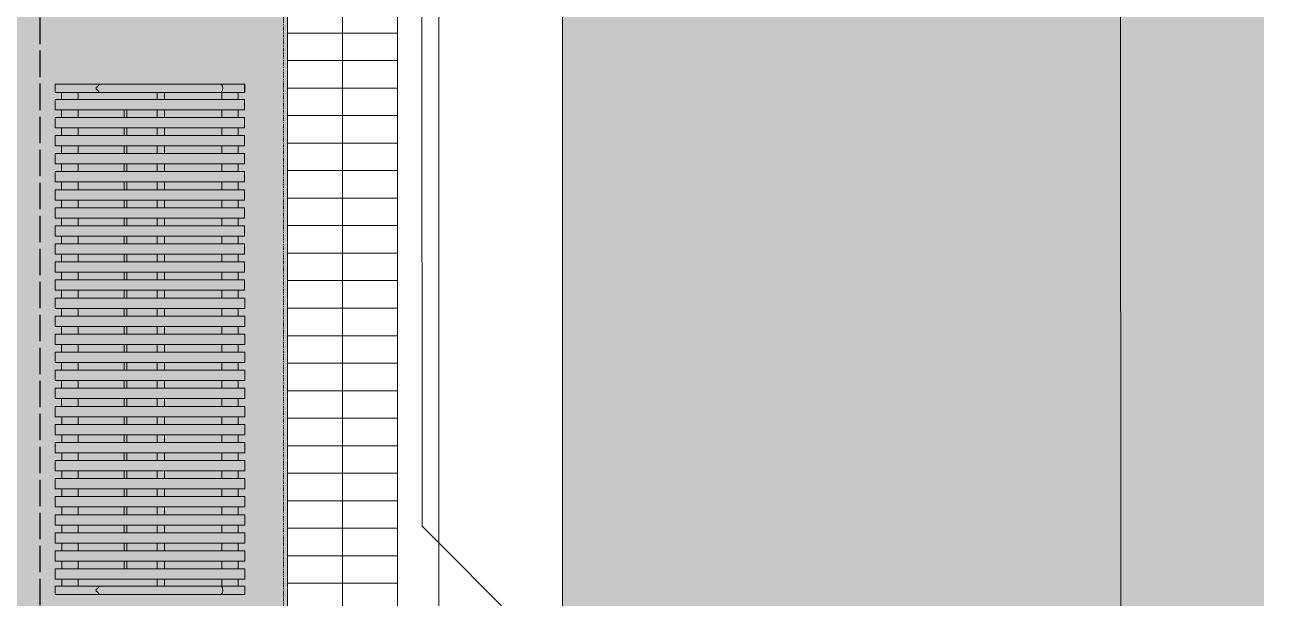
# Model space of a CAD drawing. Header units: inches. Extents: x 3268 to 7018, y 976 to 6708.
# Drawn here: x 6142.6 to 6323.2, y 3419.8 to 3503.1 of the extents above; entities that cross this region are included whole.
import ezdxf

# ---------------------------------------------------------------- set-up
doc = ezdxf.new("R2010")
doc.units = ezdxf.units.IN
doc.header["$MEASUREMENT"] = 0
doc.linetypes.add('Double Dash 3_8_', pattern=[1, 0.375, -0.125, 0.125, -0.125, 0.125, -0.125])
doc.linetypes.add('IMPORT-EASEMENT2', pattern=[4.8, 3.84, -0.96])
for name, color, linetype, lineweight in [('C-ANNO-5FT-PED-ZONE', 130, 'Continuous', 25), ('C-CURB-BACK', 40, 'Continuous', 13), ('C-CURB-FACE', 80, 'Continuous', 13), ('C-CURB-GUTR', 22, 'Continuous', 15), ('C-PROP-LINE', 91, 'Double Dash 3_8_', 9), ('L-DROPOFF STUDIES', 2, 'Continuous', 15), ('L-DROPOFF STUDIES-2', 120, 'Continuous', 15), ('L-PVMT-ASPH-HATC', 252, 'Continuous', 15), ('L-PVMT-BRCK-HATC', 252, 'Continuous', 15), ('L-PVMT-BRICK', 20, 'Continuous', 13), ('L-SITE-FURN-DETL', 41, 'Continuous', 9), ('site_dwg', 8, 'Continuous', 9)]:
    doc.layers.add(name, color=color, linetype=linetype, lineweight=lineweight)

# ---------------------------------------------------------------- blocks, each defined once
blk = doc.blocks.new('site_dwg_seatwall-12649361-Overall Retail Plan Opt 2')
at = {"layer": 'L-SITE-FURN-DETL', "color": 133}
for p, q in [((-10.77, 37.06), (-10.77, 35.94)), ((-4.82, 36.32), (-4.82, 36.68)), ((16.78, 37.06), (16.78, 35.94)), ((16.82, 37.06), (16.82, 35.94)), ((-9.84, 35.88), (-9.84, 34.88)), ((-7.46, 35.88), (-7.46, 34.88)), ((4.07, 35.88), (4.07, 34.88)), ((5.12, 35.88), (5.12, 34.88)), ((13.46, 35.88), (13.46, 34.88)), ((15.84, 35.88), (15.84, 34.88)), ((-9.84, 33.38), (-9.84, 32.25)), ((-7.46, 33.38), (-7.46, 32.25)), ((-0.75, 32.25), (-0.75, 33.38)), ((-0.37, 32.25), (-0.37, 33.38)), ((4.07, 33.38), (4.07, 32.25)), ((5.12, 33.38), (5.12, 32.25)), ((13.46, 33.38), (13.46, 32.25)), ((15.84, 33.38), (15.84, 32.25)), ((-9.84, 30.75), (-9.84, 29.63)), ((-7.46, 30.75), (-7.46, 29.63)), ((-0.75, 29.63), (-0.75, 30.75)), ((-0.37, 29.63), (-0.37, 30.75)), ((4.07, 30.75), (4.07, 29.63)), ((5.12, 30.75), (5.12, 29.63)), ((13.46, 30.75), (13.46, 29.63)), ((15.84, 30.75), (15.84, 29.63)), ((-9.84, 28.13), (-9.84, 27)), ((-7.46, 28.13), (-7.46, 27)), ((-0.75, 27), (-0.75, 28.13)), ((-0.37, 27), (-0.37, 28.13)), ((4.07, 28.13), (4.07, 27)), ((5.12, 28.13), (5.12, 27)), ((13.46, 28.13), (13.46, 27)), ((15.84, 28.13), (15.84, 27)), ((-9.84, 25.5), (-9.84, 24.38)), ((-7.46, 25.5), (-7.46, 24.38)), ((-0.75, 24.38), (-0.75, 25.5)), ((-0.37, 24.38), (-0.37, 25.5)), ((4.07, 25.5), (4.07, 24.38)), ((5.12, 25.5), (5.12, 24.38)), ((13.46, 25.5), (13.46, 24.38)), ((15.84, 25.5), (15.84, 24.38)), ((-9.84, 22.88), (-9.84, 21.75)), ((-7.46, 22.88), (-7.46, 21.75)), ((-0.75, 21.75), (-0.75, 22.88)), ((-0.37, 21.75), (-0.37, 22.88)), ((4.07, 22.88), (4.07, 21.75)), ((5.12, 22.88), (5.12, 21.75)), ((13.46, 22.88), (13.46, 21.75)), ((15.84, 22.88), (15.84, 21.75)), ((-9.84, 20.25), (-9.84, 19.13)), ((-7.46, 20.25), (-7.46, 19.13)), ((-0.75, 19.13), (-0.75, 20.25)), ((-0.37, 19.13), (-0.37, 20.25)), ((4.07, 20.25), (4.07, 19.13)), ((5.12, 20.25), (5.12, 19.13)), ((13.46, 20.25), (13.46, 19.13)), ((15.84, 20.25), (15.84, 19.13)), ((-9.84, 17.63), (-9.84, 16.5)), ((-7.46, 17.63), (-7.46, 16.5)), ((-0.75, 16.5), (-0.75, 17.63)), ((-0.37, 16.5), (-0.37, 17.63)), ((4.07, 17.63), (4.07, 16.5)), ((5.12, 17.63), (5.12, 16.5)), ((13.46, 17.63), (13.46, 16.5)), ((15.84, 17.63), (15.84, 16.5)), ((-9.84, 15), (-9.84, 13.88)), ((-7.46, 15), (-7.46, 13.88)), ((-0.75, 13.88), (-0.75, 15)), ((-0.37, 13.88), (-0.37, 15)), ((4.07, 15), (4.07, 13.88)), ((5.12, 15), (5.12, 13.88)), ((13.46, 15), (13.46, 13.88)), ((15.84, 15), (15.84, 13.88)), ((-9.84, 12.38), (-9.84, 11.25)), ((-7.46, 12.38), (-7.46, 11.25)), ((-0.75, 11.25), (-0.75, 12.38)), ((-0.37, 11.25), (-0.37, 12.38)), ((4.07, 12.38), (4.07, 11.25)), ((5.12, 12.38), (5.12, 11.25)), ((13.46, 12.38), (13.46, 11.25)), ((15.84, 12.38), (15.84, 11.25)), ((-9.84, 9.75), (-9.84, 8.63)), ((-7.46, 9.75), (-7.46, 8.63)), ((-0.75, 8.63), (-0.75, 9.75)), ((-0.37, 8.63), (-0.37, 9.75)), ((4.07, 9.75), (4.07, 8.63)), ((5.12, 9.75), (5.12, 8.63)), ((13.46, 9.75), (13.46, 8.63)), ((15.84, 9.75), (15.84, 8.63)), ((-9.84, 7.13), (-9.84, 6)), ((-7.46, 7.13), (-7.46, 6)), ((-0.75, 6), (-0.75, 7.13)), ((-0.37, 6), (-0.37, 7.13)), ((4.07, 7.13), (4.07, 6)), ((5.12, 7.13), (5.12, 6)), ((13.46, 7.13), (13.46, 6)), ((15.84, 7.13), (15.84, 6)), ((-9.84, 4.5), (-9.84, 3.38)), ((-7.46, 4.5), (-7.46, 3.38)), ((-0.75, 3.38), (-0.75, 4.5)), ((-0.37, 3.38), (-0.37, 4.5)), ((4.07, 4.5), (4.07, 3.38)), ((5.12, 4.5), (5.12, 3.38)), ((13.46, 4.5), (13.46, 3.38)), ((15.84, 4.5), (15.84, 3.38)), ((-9.84, 1.88), (-9.84, 0.75)), ((-7.46, 1.88), (-7.46, 0.75)), ((-0.75, 0.75), (-0.75, 1.88)), ((-0.37, 0.75), (-0.37, 1.88)), ((4.07, 1.88), (4.07, 0.75)), ((5.12, 1.88), (5.12, 0.75)), ((13.46, 1.88), (13.46, 0.75)), ((15.84, 1.88), (15.84, 0.75)), ((-9.84, -0.75), (-9.84, -1.87)), ((-7.46, -0.75), (-7.46, -1.87)), ((-0.75, -1.87), (-0.75, -0.75)), ((-0.37, -1.87), (-0.37, -0.75)), ((4.07, -0.75), (4.07, -1.87)), ((5.12, -0.75), (5.12, -1.87)), ((13.46, -0.75), (13.46, -1.87)), ((15.84, -0.75), (15.84, -1.87)), ((-9.84, -3.37), (-9.84, -4.5)), ((-7.46, -3.37), (-7.46, -4.5)), ((-0.75, -4.5), (-0.75, -3.37)), ((-0.37, -4.5), (-0.37, -3.37)), ((4.07, -3.37), (4.07, -4.5)), ((5.12, -3.37), (5.12, -4.5)), ((13.46, -3.37), (13.46, -4.5)), ((15.84, -3.37), (15.84, -4.5)), ((-9.84, -6), (-9.84, -7.12)), ((-7.46, -6), (-7.46, -7.12)), ((-0.75, -7.12), (-0.75, -6)), ((-0.37, -7.12), (-0.37, -6)), ((4.07, -6), (4.07, -7.12)), ((5.12, -6), (5.12, -7.12)), ((13.46, -6), (13.46, -7.12)), ((15.84, -6), (15.84, -7.12)), ((-9.84, -8.62), (-9.84, -9.75)), ((-7.46, -8.62), (-7.46, -9.75)), ((-0.75, -9.75), (-0.75, -8.62)), ((-0.37, -9.75), (-0.37, -8.62)), ((4.07, -8.62), (4.07, -9.75)), ((5.12, -8.62), (5.12, -9.75)), ((13.46, -8.62), (13.46, -9.75)), ((15.84, -8.62), (15.84, -9.75)), ((-9.84, -11.25), (-9.84, -12.37)), ((-7.46, -11.25), (-7.46, -12.37)), ((-0.75, -12.37), (-0.75, -11.25)), ((-0.37, -12.37), (-0.37, -11.25)), ((4.07, -11.25), (4.07, -12.37)), ((5.12, -11.25), (5.12, -12.37)), ((13.46, -11.25), (13.46, -12.37)), ((15.84, -11.25), (15.84, -12.37)), ((-9.84, -13.87), (-9.84, -15)), ((-7.46, -13.87), (-7.46, -15)), ((-0.75, -15), (-0.75, -13.87)), ((-0.37, -15), (-0.37, -13.87)), ((4.07, -13.87), (4.07, -15)), ((5.12, -13.87), (5.12, -15)), ((13.46, -13.87), (13.46, -15)), ((15.84, -13.87), (15.84, -15)), ((-9.84, -16.5), (-9.84, -17.62)), ((-7.46, -16.5), (-7.46, -17.62)), ((-0.75, -17.62), (-0.75, -16.5)), ((-0.37, -17.62), (-0.37, -16.5)), ((4.07, -16.5), (4.07, -17.62)), ((5.12, -16.5), (5.12, -17.62)), ((13.46, -16.5), (13.46, -17.62)), ((15.84, -16.5), (15.84, -17.62)), ((-9.84, -19.12), (-9.84, -20.25)), ((-7.46, -19.12), (-7.46, -20.25)), ((-0.75, -20.25), (-0.75, -19.12)), ((-0.37, -20.25), (-0.37, -19.12)), ((4.07, -19.12), (4.07, -20.25)), ((5.12, -19.12), (5.12, -20.25)), ((13.46, -19.12), (13.46, -20.25)), ((15.84, -19.12), (15.84, -20.25)), ((-9.84, -21.75), (-9.84, -22.87)), ((-7.46, -21.75), (-7.46, -22.87)), ((-0.75, -22.87), (-0.75, -21.75)), ((-0.37, -22.87), (-0.37, -21.75)), ((4.07, -21.75), (4.07, -22.87)), ((5.12, -21.75), (5.12, -22.87)), ((13.46, -21.75), (13.46, -22.87)), ((15.84, -21.75), (15.84, -22.87)), ((-9.84, -24.37), (-9.84, -25.5)), ((-7.46, -24.37), (-7.46, -25.5)), ((-0.75, -25.5), (-0.75, -24.37)), ((-0.37, -25.5), (-0.37, -24.37)), ((4.07, -24.37), (4.07, -25.5)), ((5.12, -24.37), (5.12, -25.5)), ((13.46, -24.37), (13.46, -25.5)), ((15.84, -24.37), (15.84, -25.5)), ((-9.84, -27), (-9.84, -28.12)), ((-7.46, -27), (-7.46, -28.12)), ((-0.75, -28.12), (-0.75, -27)), ((-0.37, -28.12), (-0.37, -27)), ((4.07, -27), (4.07, -28.12)), ((5.12, -27), (5.12, -28.12)), ((13.46, -27), (13.46, -28.12)), ((15.84, -27), (15.84, -28.12)), ((-9.84, -29.62), (-9.84, -30.75)), ((-7.46, -29.62), (-7.46, -30.75)), ((-0.75, -30.75), (-0.75, -29.62)), ((-0.37, -30.75), (-0.37, -29.62)), ((4.07, -29.62), (4.07, -30.75)), ((5.12, -29.62), (5.12, -30.75)), ((13.46, -29.62), (13.46, -30.75)), ((15.84, -29.62), (15.84, -30.75)), ((-9.84, -32.25), (-9.84, -33.37)), ((-7.46, -32.25), (-7.46, -33.37)), ((-0.75, -33.37), (-0.75, -32.25)), ((-0.37, -33.37), (-0.37, -32.25)), ((4.07, -32.25), (4.07, -33.37)), ((5.12, -32.25), (5.12, -33.37)), ((13.46, -32.25), (13.46, -33.37)), ((15.84, -32.25), (15.84, -33.37)), ((-10.77, -35.94), (-10.77, -37.06)), ((-9.84, -34.87), (-9.84, -35.88)), ((-7.46, -34.87), (-7.46, -35.88)), ((4.07, -35.88), (4.07, -34.87)), ((5.12, -35.88), (5.12, -34.87)), ((13.46, -34.87), (13.46, -35.88)), ((15.84, -34.87), (15.84, -35.88)), ((16.78, -35.94), (16.78, -37.06)), ((16.82, -35.94), (16.82, -37.06)), ((-4.82, -36.68), (-4.82, -36.32))]:
    blk.add_line(p, q, dxfattribs=at)
at = {"layer": 'L-SITE-FURN-DETL', "color": 133, "flags": 128}
for points in [[(16.75, 37.12), (16.71, 37.12), (14.71, 37.12), (13.31, 37.12), (9.26, 37.12), (-0.31, 37.12), (-4.37, 37.12), (-6.01, 37.12), (-6.03, 37.12), (-6.81, 37.12), (-10.71, 37.12)], [(16.75, 35.88), (16.71, 35.88), (14.71, 35.88), (13.31, 35.88), (9.26, 35.88), (-0.31, 35.88), (-4.37, 35.88), (-6.01, 35.88), (-6.03, 35.88), (-6.81, 35.88), (-10.71, 35.88)], [(16.75, -35.88), (16.71, -35.88), (14.71, -35.88), (13.31, -35.88), (9.26, -35.88), (-0.31, -35.88), (-4.37, -35.88), (-6.01, -35.88), (-6.03, -35.88), (-6.81, -35.88), (-10.71, -35.88)], [(16.75, -37.12), (16.71, -37.12), (14.71, -37.12), (13.31, -37.12), (9.26, -37.12), (-0.31, -37.12), (-4.37, -37.12), (-6.01, -37.12), (-6.03, -37.12), (-6.81, -37.12), (-10.71, -37.12)]]:
    blk.add_lwpolyline(points, dxfattribs=at)
for points in [[(12.5, 33.38), (12.55, 33.38), (14.84, 33.38), (16.78, 33.38), (16.78, 34.88), (14.84, 34.88), (12.55, 34.88), (12.5, 34.88), (2.64, 34.88), (-2.24, 34.88), (-5.64, 34.88), (-5.66, 34.88), (-6.81, 34.88), (-10.77, 34.88), (-10.77, 33.38), (-6.81, 33.38), (-5.66, 33.38), (-5.64, 33.38), (-2.24, 33.38), (2.64, 33.38)], [(12.5, 30.75), (12.55, 30.75), (14.84, 30.75), (16.78, 30.75), (16.78, 32.25), (14.84, 32.25), (12.55, 32.25), (12.5, 32.25), (2.64, 32.25), (-2.24, 32.25), (-5.64, 32.25), (-5.66, 32.25), (-6.81, 32.25), (-10.77, 32.25), (-10.77, 30.75), (-6.81, 30.75), (-5.66, 30.75), (-5.64, 30.75), (-2.24, 30.75), (2.64, 30.75)], [(12.5, 28.13), (2.64, 28.13), (-2.24, 28.13), (-5.64, 28.13), (-5.66, 28.13), (-6.81, 28.13), (-10.77, 28.13), (-10.77, 29.63), (-6.81, 29.63), (-5.66, 29.63), (-5.64, 29.63), (-2.24, 29.63), (2.64, 29.63), (12.5, 29.63), (12.55, 29.63), (14.84, 29.63), (16.78, 29.63), (16.78, 28.13), (14.84, 28.13), (12.55, 28.13)], [(-10.77, 25.5), (-10.77, 27), (-6.81, 27), (-5.66, 27), (-5.64, 27), (-2.24, 27), (2.64, 27), (12.5, 27), (12.55, 27), (14.84, 27), (16.78, 27), (16.78, 25.5), (14.84, 25.5), (12.55, 25.5), (12.5, 25.5), (2.64, 25.5), (-2.24, 25.5), (-5.64, 25.5), (-5.66, 25.5), (-6.81, 25.5)], [(12.5, 22.88), (12.55, 22.88), (14.84, 22.88), (16.78, 22.88), (16.78, 24.38), (14.84, 24.38), (12.55, 24.38), (12.5, 24.38), (2.64, 24.38), (-2.24, 24.38), (-5.64, 24.38), (-5.66, 24.38), (-6.81, 24.38), (-10.77, 24.38), (-10.77, 22.88), (-6.81, 22.88), (-5.66, 22.88), (-5.64, 22.88), (-2.24, 22.88), (2.64, 22.88)], [(12.5, 20.25), (2.64, 20.25), (-2.24, 20.25), (-5.64, 20.25), (-5.66, 20.25), (-6.81, 20.25), (-10.77, 20.25), (-10.77, 21.75), (-6.81, 21.75), (-5.66, 21.75), (-5.64, 21.75), (-2.24, 21.75), (2.64, 21.75), (12.5, 21.75), (12.55, 21.75), (14.84, 21.75), (16.78, 21.75), (16.78, 20.25), (14.84, 20.25), (12.55, 20.25)], [(12.5, 17.63), (2.64, 17.63), (-2.24, 17.63), (-5.64, 17.63), (-5.66, 17.63), (-6.81, 17.63), (-10.77, 17.63), (-10.77, 19.13), (-6.81, 19.13), (-5.66, 19.13), (-5.64, 19.13), (-2.24, 19.13), (2.64, 19.13), (12.5, 19.13), (12.55, 19.13), (14.84, 19.13), (16.78, 19.13), (16.78, 17.63), (14.84, 17.63), (12.55, 17.63)], [(12.5, 15), (12.55, 15), (14.84, 15), (16.78, 15), (16.78, 16.5), (14.84, 16.5), (12.55, 16.5), (12.5, 16.5), (2.64, 16.5), (-2.24, 16.5), (-5.64, 16.5), (-5.66, 16.5), (-6.81, 16.5), (-10.77, 16.5), (-10.77, 15), (-6.81, 15), (-5.66, 15), (-5.64, 15), (-2.24, 15), (2.64, 15)], [(12.5, 12.38), (12.55, 12.38), (14.84, 12.38), (16.78, 12.38), (16.78, 13.88), (14.84, 13.88), (12.55, 13.88), (12.5, 13.88), (2.64, 13.88), (-2.24, 13.88), (-5.64, 13.88), (-5.66, 13.88), (-6.81, 13.88), (-10.77, 13.88), (-10.77, 12.38), (-6.81, 12.38), (-5.66, 12.38), (-5.64, 12.38), (-2.24, 12.38), (2.64, 12.38)], [(12.5, 9.75), (2.64, 9.75), (-2.24, 9.75), (-5.64, 9.75), (-5.66, 9.75), (-6.81, 9.75), (-10.77, 9.75), (-10.77, 11.25), (-6.81, 11.25), (-5.66, 11.25), (-5.64, 11.25), (-2.24, 11.25), (2.64, 11.25), (12.5, 11.25), (12.55, 11.25), (14.84, 11.25), (16.78, 11.25), (16.78, 9.75), (14.84, 9.75), (12.55, 9.75)], [(12.5, 7.13), (2.64, 7.13), (-2.24, 7.13), (-5.64, 7.13), (-5.66, 7.13), (-6.81, 7.13), (-10.77, 7.13), (-10.77, 8.63), (-6.81, 8.63), (-5.66, 8.63), (-5.64, 8.63), (-2.24, 8.63), (2.64, 8.63), (12.5, 8.63), (12.55, 8.63), (14.84, 8.63), (16.78, 8.63), (16.78, 7.13), (14.84, 7.13), (12.55, 7.13)], [(12.5, 4.5), (12.55, 4.5), (14.84, 4.5), (16.78, 4.5), (16.78, 6), (14.84, 6), (12.55, 6), (12.5, 6), (2.64, 6), (-2.24, 6), (-5.64, 6), (-5.66, 6), (-6.81, 6), (-10.77, 6), (-10.77, 4.5), (-6.81, 4.5), (-5.66, 4.5), (-5.64, 4.5), (-2.24, 4.5), (2.64, 4.5)], [(12.5, 1.88), (2.64, 1.88), (-2.24, 1.88), (-5.64, 1.88), (-5.66, 1.88), (-6.81, 1.88), (-10.77, 1.88), (-10.77, 3.38), (-6.81, 3.38), (-5.66, 3.38), (-5.64, 3.38), (-2.24, 3.38), (2.64, 3.38), (12.5, 3.38), (12.55, 3.38), (14.84, 3.38), (16.78, 3.38), (16.78, 1.88), (14.84, 1.88), (12.55, 1.88)], [(12.5, -0.75), (12.55, -0.75), (14.84, -0.75), (16.78, -0.75), (16.78, 0.75), (14.84, 0.75), (12.55, 0.75), (12.5, 0.75), (2.64, 0.75), (-2.24, 0.75), (-5.64, 0.75), (-5.66, 0.75), (-6.81, 0.75), (-10.77, 0.75), (-10.77, -0.75), (-6.81, -0.75), (-5.66, -0.75), (-5.64, -0.75), (-2.24, -0.75), (2.64, -0.75)], [(12.5, -3.37), (2.64, -3.37), (-2.24, -3.37), (-5.64, -3.37), (-5.66, -3.37), (-6.81, -3.37), (-10.77, -3.37), (-10.77, -1.87), (-6.81, -1.87), (-5.66, -1.87), (-5.64, -1.87), (-2.24, -1.87), (2.64, -1.87), (12.5, -1.87), (12.55, -1.87), (14.84, -1.87), (16.78, -1.87), (16.78, -3.37), (14.84, -3.37), (12.55, -3.37)], [(12.5, -6), (2.64, -6), (-2.24, -6), (-5.64, -6), (-5.66, -6), (-6.81, -6), (-10.77, -6), (-10.77, -4.5), (-6.81, -4.5), (-5.66, -4.5), (-5.64, -4.5), (-2.24, -4.5), (2.64, -4.5), (12.5, -4.5), (12.55, -4.5), (14.84, -4.5), (16.78, -4.5), (16.78, -6), (14.84, -6), (12.55, -6)], [(12.5, -8.62), (12.55, -8.62), (14.84, -8.62), (16.78, -8.62), (16.78, -7.12), (14.84, -7.12), (12.55, -7.12), (12.5, -7.12), (2.64, -7.12), (-2.24, -7.12), (-5.64, -7.12), (-5.66, -7.12), (-6.81, -7.12), (-10.77, -7.12), (-10.77, -8.62), (-6.81, -8.62), (-5.66, -8.62), (-5.64, -8.62), (-2.24, -8.62), (2.64, -8.62)], [(12.5, -11.25), (12.55, -11.25), (14.84, -11.25), (16.78, -11.25), (16.78, -9.75), (14.84, -9.75), (12.55, -9.75), (12.5, -9.75), (2.64, -9.75), (-2.24, -9.75), (-5.64, -9.75), (-5.66, -9.75), (-6.81, -9.75), (-10.77, -9.75), (-10.77, -11.25), (-6.81, -11.25), (-5.66, -11.25), (-5.64, -11.25), (-2.24, -11.25), (2.64, -11.25)], [(12.5, -13.87), (2.64, -13.87), (-2.24, -13.87), (-5.64, -13.87), (-5.66, -13.87), (-6.81, -13.87), (-10.77, -13.87), (-10.77, -12.37), (-6.81, -12.37), (-5.66, -12.37), (-5.64, -12.37), (-2.24, -12.37), (2.64, -12.37), (12.5, -12.37), (12.55, -12.37), (14.84, -12.37), (16.78, -12.37), (16.78, -13.87), (14.84, -13.87), (12.55, -13.87)], [(12.5, -16.5), (2.64, -16.5), (-2.24, -16.5), (-5.64, -16.5), (-5.66, -16.5), (-6.81, -16.5), (-10.77, -16.5), (-10.77, -15), (-6.81, -15), (-5.66, -15), (-5.64, -15), (-2.24, -15), (2.64, -15), (12.5, -15), (12.55, -15), (14.84, -15), (16.78, -15), (16.78, -16.5), (14.84, -16.5), (12.55, -16.5)], [(12.5, -19.12), (12.55, -19.12), (14.84, -19.12), (16.78, -19.12), (16.78, -17.62), (14.84, -17.62), (12.55, -17.62), (12.5, -17.62), (2.64, -17.62), (-2.24, -17.62), (-5.64, -17.62), (-5.66, -17.62), (-6.81, -17.62), (-10.77, -17.62), (-10.77, -19.12), (-6.81, -19.12), (-5.66, -19.12), (-5.64, -19.12), (-2.24, -19.12), (2.64, -19.12)], [(12.5, -21.75), (2.64, -21.75), (-2.24, -21.75), (-5.64, -21.75), (-5.66, -21.75), (-6.81, -21.75), (-10.77, -21.75), (-10.77, -20.25), (-6.81, -20.25), (-5.66, -20.25), (-5.64, -20.25), (-2.24, -20.25), (2.64, -20.25), (12.5, -20.25), (12.55, -20.25), (14.84, -20.25), (16.78, -20.25), (16.78, -21.75), (14.84, -21.75), (12.55, -21.75)], [(12.5, -24.37), (2.64, -24.37), (-2.24, -24.37), (-5.64, -24.37), (-5.66, -24.37), (-6.81, -24.37), (-10.77, -24.37), (-10.77, -22.87), (-6.81, -22.87), (-5.66, -22.87), (-5.64, -22.87), (-2.24, -22.87), (2.64, -22.87), (12.5, -22.87), (12.55, -22.87), (14.84, -22.87), (16.78, -22.87), (16.78, -24.37), (14.84, -24.37), (12.55, -24.37)], [(12.5, -27), (12.55, -27), (14.84, -27), (16.78, -27), (16.78, -25.5), (14.84, -25.5), (12.55, -25.5), (12.5, -25.5), (2.64, -25.5), (-2.24, -25.5), (-5.64, -25.5), (-5.66, -25.5), (-6.81, -25.5), (-10.77, -25.5), (-10.77, -27), (-6.81, -27), (-5.66, -27), (-5.64, -27), (-2.24, -27), (2.64, -27)], [(12.5, -29.62), (12.55, -29.62), (14.84, -29.62), (16.78, -29.62), (16.78, -28.12), (14.84, -28.12), (12.55, -28.12), (12.5, -28.12), (2.64, -28.12), (-2.24, -28.12), (-5.64, -28.12), (-5.66, -28.12), (-6.81, -28.12), (-10.77, -28.12), (-10.77, -29.62), (-6.81, -29.62), (-5.66, -29.62), (-5.64, -29.62), (-2.24, -29.62), (2.64, -29.62)], [(12.5, -32.25), (2.64, -32.25), (-2.24, -32.25), (-5.64, -32.25), (-5.66, -32.25), (-6.81, -32.25), (-10.77, -32.25), (-10.77, -30.75), (-6.81, -30.75), (-5.66, -30.75), (-5.64, -30.75), (-2.24, -30.75), (2.64, -30.75), (12.5, -30.75), (12.55, -30.75), (14.84, -30.75), (16.78, -30.75), (16.78, -32.25), (14.84, -32.25), (12.55, -32.25)], [(12.5, -34.87), (2.64, -34.87), (-2.24, -34.87), (-5.64, -34.87), (-5.66, -34.87), (-6.81, -34.87), (-10.77, -34.87), (-10.77, -33.37), (-6.81, -33.37), (-5.66, -33.37), (-5.64, -33.37), (-2.24, -33.37), (2.64, -33.37), (12.5, -33.37), (12.55, -33.37), (14.84, -33.37), (16.78, -33.37), (16.78, -34.87), (14.84, -34.87), (12.55, -34.87)]]:
    blk.add_lwpolyline(points, close=True, dxfattribs=at)
at = {"layer": 'L-SITE-FURN-DETL', "color": 133}
for centre, radius, start, end in [((-10.71, 37.06), 0.0625, 90, 180), ((13.31, 37), 0.125, 34.8499, 90), ((12.59, 36.5), 1, 325.1501, 34.8499), ((16.71, 37.06), 0.0625, 0, 90), ((-10.71, 35.94), 0.0625, 180, 270), ((13.31, 36), 0.125, 270, 325.1501), ((16.71, 35.94), 0.0625, 270, 0), ((-10.71, -35.94), 0.0625, 90, 180), ((13.31, -36), 0.125, 34.8499, 90), ((12.59, -36.5), 1, 325.1501, 34.8499), ((16.71, -35.94), 0.0625, 0, 90), ((-10.71, -37.06), 0.0625, 180, 270), ((13.31, -37), 0.125, 270, 325.1501), ((16.71, -37.06), 0.0625, 270, 0)]:
    blk.add_arc(centre, radius, start, end, dxfattribs=at)
for centre in [(-5.76, 36.5), (-5.76, -36.5)]:
    blk.add_ellipse(centre, major_axis=(0, 1), ratio=0.950917, start_param=4.529012, end_param=4.895766, dxfattribs=at)
for points, knots in [([(-4.82, 36.68), (-4.81, 36.67), (-4.79, 36.67), (-4.77, 36.67), (-4.74, 36.67), (-4.71, 36.69), (-4.65, 36.74), (-4.62, 36.77), (-4.53, 36.87), (-4.47, 36.95), (-4.4, 37.03), (-4.38, 37.05), (-4.37, 37.06)], [-0.149114, -0.149114, -0.149114, -0.149114, 0, 0, 0, 0.268143, 0.268143, 0.536286, 0.536286, 1.072572, 1.072572, 1.20021, 1.20021, 1.20021, 1.20021]), ([(-4.37, 35.94), (-4.38, 35.95), (-4.4, 35.97), (-4.47, 36.05), (-4.53, 36.13), (-4.62, 36.23), (-4.65, 36.26), (-4.71, 36.31), (-4.74, 36.33), (-4.79, 36.33), (-4.81, 36.33), (-4.82, 36.32)], [8.664695, 8.664695, 8.664695, 8.664695, 8.792333, 8.792333, 9.328619, 9.328619, 9.596762, 9.596762, 9.864905, 9.864905, 10.014019, 10.014019, 10.014019, 10.014019]), ([(-4.36, 37.07), (-4.35, 37.08), (-4.35, 37.1), (-4.35, 37.11), (-4.35, 37.12), (-4.36, 37.12), (-4.36, 37.12), (-4.37, 37.12), (-4.37, 37.12), (-4.37, 37.12)], [0.021552, 0.021552, 0.021552, 0.021552, 0.1178899, 0.1178899, 0.173416, 0.173416, 0.2261946, 0.2261946, 0.2269767, 0.2269767, 0.2269767, 0.2269767]), ([(16.82, 37.06), (16.82, 37.07), (16.82, 37.08), (16.81, 37.09), (16.81, 37.1), (16.79, 37.11), (16.79, 37.12), (16.77, 37.12), (16.76, 37.12), (16.75, 37.12)], [0.19865694, 0.19865694, 0.19865694, 0.19865694, 0.22080527, 0.22080527, 0.24456797, 0.24456797, 0.27039096, 0.27039096, 0.29800607, 0.29800607, 0.29800607, 0.29800607]), ([(-4.37, 35.88), (-4.37, 35.88), (-4.37, 35.88), (-4.36, 35.88), (-4.36, 35.88), (-4.35, 35.88), (-4.35, 35.89), (-4.35, 35.9), (-4.35, 35.92), (-4.36, 35.93)], [-0.0006648, -0.0006648, -0.0006648, -0.0006648, 0, 0, 0.0448633, 0.0448633, 0.0920621, 0.0920621, 0.173952, 0.173952, 0.173952, 0.173952]), ([(16.75, 35.88), (16.76, 35.88), (16.77, 35.88), (16.79, 35.88), (16.79, 35.89), (16.81, 35.9), (16.81, 35.91), (16.82, 35.92), (16.82, 35.93), (16.82, 35.94)], [0.49662169, 0.49662169, 0.49662169, 0.49662169, 0.5242368, 0.5242368, 0.55005979, 0.55005979, 0.57382249, 0.57382249, 0.59597082, 0.59597082, 0.59597082, 0.59597082]), ([(-4.82, -36.32), (-4.81, -36.33), (-4.79, -36.33), (-4.77, -36.33), (-4.74, -36.33), (-4.71, -36.31), (-4.65, -36.26), (-4.62, -36.23), (-4.53, -36.13), (-4.47, -36.05), (-4.4, -35.97), (-4.38, -35.95), (-4.37, -35.94)], [-0.149114, -0.149114, -0.149114, -0.149114, 0, 0, 0, 0.268143, 0.268143, 0.536286, 0.536286, 1.072572, 1.072572, 1.20021, 1.20021, 1.20021, 1.20021]), ([(-4.36, -35.93), (-4.35, -35.92), (-4.35, -35.9), (-4.35, -35.89), (-4.35, -35.88), (-4.36, -35.88), (-4.36, -35.88), (-4.37, -35.88), (-4.37, -35.88), (-4.37, -35.88)], [0.021552, 0.021552, 0.021552, 0.021552, 0.1178899, 0.1178899, 0.173416, 0.173416, 0.2261946, 0.2261946, 0.2269767, 0.2269767, 0.2269767, 0.2269767]), ([(16.82, -35.94), (16.82, -35.93), (16.82, -35.92), (16.81, -35.91), (16.81, -35.9), (16.79, -35.89), (16.79, -35.88), (16.77, -35.88), (16.76, -35.88), (16.75, -35.88)], [0.19865694, 0.19865694, 0.19865694, 0.19865694, 0.22080527, 0.22080527, 0.24456797, 0.24456797, 0.27039096, 0.27039096, 0.29800607, 0.29800607, 0.29800607, 0.29800607]), ([(-4.37, -37.06), (-4.38, -37.05), (-4.4, -37.03), (-4.47, -36.95), (-4.53, -36.87), (-4.62, -36.77), (-4.65, -36.74), (-4.71, -36.69), (-4.74, -36.67), (-4.79, -36.67), (-4.81, -36.67), (-4.82, -36.68)], [8.664695, 8.664695, 8.664695, 8.664695, 8.792333, 8.792333, 9.328619, 9.328619, 9.596762, 9.596762, 9.864905, 9.864905, 10.014019, 10.014019, 10.014019, 10.014019]), ([(-4.37, -37.12), (-4.37, -37.12), (-4.37, -37.12), (-4.36, -37.12), (-4.36, -37.12), (-4.35, -37.12), (-4.35, -37.11), (-4.35, -37.1), (-4.35, -37.08), (-4.36, -37.07)], [-0.0006648, -0.0006648, -0.0006648, -0.0006648, 0, 0, 0.0448633, 0.0448633, 0.0920621, 0.0920621, 0.173952, 0.173952, 0.173952, 0.173952]), ([(16.75, -37.12), (16.76, -37.12), (16.77, -37.12), (16.79, -37.12), (16.79, -37.11), (16.81, -37.1), (16.81, -37.09), (16.82, -37.08), (16.82, -37.07), (16.82, -37.06)], [0.49662169, 0.49662169, 0.49662169, 0.49662169, 0.5242368, 0.5242368, 0.55005979, 0.55005979, 0.57382249, 0.57382249, 0.59597082, 0.59597082, 0.59597082, 0.59597082])]:
    blk.add_open_spline(points, degree=3, knots=knots, dxfattribs=at)
for points in [[(-4.37, 37.06), (-4.37, 37.06), (-4.36, 37.07), (-4.36, 37.07)], [(-4.36, 35.93), (-4.36, 35.93), (-4.37, 35.94), (-4.37, 35.94)], [(-4.37, -35.94), (-4.37, -35.94), (-4.36, -35.93), (-4.36, -35.93)], [(-4.36, -37.07), (-4.36, -37.07), (-4.37, -37.06), (-4.37, -37.06)]]:
    blk.add_open_spline(points, degree=3, dxfattribs=at)
blk = doc.blocks.new('site_dwg_b1-12649367-Overall Retail Plan Opt 2')
at = {"layer": 'L-PVMT-BRCK-HATC', "color": 53}
blk.add_line((0, -7.99), (0, 0), dxfattribs=at)
blk = doc.blocks.new('site_dwg_b2-12649368-Overall Retail Plan Opt 2')
at = {"layer": 'L-PVMT-BRCK-HATC', "color": 53}
blk.add_line((0, 0), (0, 7.99), dxfattribs=at)
blk = doc.blocks.new('site_dwg-12440225-Overall Retail Plan Opt 2')
at = {"layer": 'L-PVMT-ASPH-HATC'}
blk.add_hatch(color=10, dxfattribs=at).paths.add_polyline_path([(24341135.33, 9815895.34), (24341184.81, 9816638.02), (24341076.18, 9816542.95), (24341040.29, 9816003.92)])
at = {"layer": 'L-PVMT-BRCK-HATC'}
h = blk.add_hatch(dxfattribs=at)
h.set_pattern_fill('FP_246', color=53, style=0, pattern_type=2)
h.set_pattern_definition([(41.193, (24339643.438, 9814490.821), (0.3754036, 5.6415494), [11.995, -3.998]), (131.193, (24339646.447, 9814493.454), (0.3754036, 5.6415494), [11.995, -3.998])])
h.paths.add_polyline_path([(24340944.14, 9815161.57), (24340946.21, 9815192.75), (24341054.76, 9815287.75), (24341063.87, 9815424.2), (24341015.93, 9815427.39), (24341020.73, 9815499.24), (24341068.62, 9815496.04), (24341085.92, 9815756.34), (24341038.03, 9815759.53), (24341042.83, 9815831.38), (24341090.72, 9815828.2), (24341094.26, 9815881.41), (24340999.25, 9815989.95), (24341037.33, 9816562.21), (24341145.96, 9816657.28), (24341149.84, 9816715.34), (24341101.92, 9816718.54), (24341106.72, 9816790.38), (24341154.61, 9816787.18), (24341172.39, 9817054.59), (24341124.49, 9817057.78), (24341129.29, 9817129.63), (24341177.19, 9817126.43), (24341191.29, 9817337.95), (24341143.31, 9817341.16), (24341148.16, 9817412.99), (24341196.05, 9817409.79), (24341198.6, 9817448.45), (24341103.53, 9817557.08), (24341063.62, 9817559.73), (24340904.23, 9815164.24)])
at = {"layer": 'C-ANNO-5FT-PED-ZONE', "color": 213, "linetype": 'IMPORT-EASEMENT2', "flags": 128}
blk.add_lwpolyline([(24341067.29, 9817559.49), (24341064.28, 9817515.07), (24341159.55, 9817406.52), (24341107.61, 9816623.98), (24341000.72, 9816554.24), (24340964.61, 9816011.54), (24341059.25, 9815897.1), (24341015.1, 9815253.02), (24340909.93, 9815161.12), (24340904.95, 9815092.03)], dxfattribs=at)
at = {"layer": 'C-CURB-BACK', "color": 253, "flags": 128}
blk.add_lwpolyline([(24341161.48, 9816649.5), (24341052.85, 9816554.42), (24341015.67, 9815995.62), (24341110.74, 9815886.99), (24341070.36, 9815280.04)], dxfattribs=at)
at = {"layer": 'C-CURB-FACE', "color": 253, "flags": 128}
blk.add_lwpolyline([(24341002.11, 9814164.79), (24341025.93, 9814522.72), (24340930.9, 9814631.3), (24340967.54, 9815182.08), (24341076.18, 9815277.16), (24341116.89, 9815889.07), (24341021.82, 9815997.7), (24341058.67, 9816551.54), (24341167.38, 9816646.69), (24341221.24, 9817456.11), (24341126.17, 9817564.73), (24341144.5, 9817840.28), (24341253, 9817935.24), (24341272.96, 9818235.23)], dxfattribs=at)
at = {"layer": 'C-CURB-GUTR', "color": 53, "flags": 128}
blk.add_lwpolyline([(24341290.92, 9818234.04), (24341270.46, 9817926.6), (24341161.97, 9817831.65), (24341144.59, 9817571.01), (24341239.66, 9817462.39), (24341184.85, 9816638.06), (24341076.13, 9816542.91), (24341040.27, 9816003.94), (24341135.35, 9815895.31), (24341093.64, 9815268.52), (24340985.01, 9815173.45), (24340949.35, 9814637.55), (24341044.38, 9814528.96), (24341020.07, 9814163.59)], dxfattribs=at)
at = {"layer": 'L-DROPOFF STUDIES', "color": 53, "flags": 128}
blk.add_lwpolyline([(24341116.15, 9815919.99), (24341021.43, 9816028.21), (24341056.18, 9816555.07), (24341164.69, 9816650.05), (24341195.35, 9817114.59), (24341100.22, 9817224.38), (24341136.57, 9817751.13), (24341245.38, 9817846.37)], dxfattribs=at)
at = {"layer": 'L-DROPOFF STUDIES-2', "color": 131, "flags": 128}
blk.add_lwpolyline([(24341101.93, 9814166.64), (24341109.55, 9814281.1), (24341014.96, 9814389.17), (24341198.69, 9817169.3), (24341308.1, 9817265.06), (24341320.65, 9817444.62), (24341237.59, 9817733.22)], dxfattribs=at)
at = {"layer": 'L-PVMT-BRCK-HATC', "color": 53, "flags": 128}
blk.add_lwpolyline([(24341038.03, 9815759.53), (24341042.83, 9815831.38), (24341090.72, 9815828.2), (24341094.26, 9815881.41), (24340999.25, 9815989.95), (24341037.33, 9816562.21), (24341145.96, 9816657.28), (24341149.84, 9816715.34), (24341101.92, 9816718.54), (24341106.72, 9816790.38), (24341154.61, 9816787.18), (24341172.39, 9817054.59), (24341124.49, 9817057.78), (24341129.29, 9817129.63), (24341177.19, 9817126.43), (24341191.29, 9817337.95), (24341143.31, 9817341.16), (24341148.16, 9817412.99), (24341196.05, 9817409.79), (24341198.6, 9817448.45), (24341103.53, 9817557.08)], dxfattribs=at)
at = {"layer": 'L-PVMT-BRICK', "color": 253, "flags": 128}
for points in [[(24340996.24, 9814407.85), (24341003.38, 9814515.09), (24340908.34, 9814623.67), (24340946.21, 9815192.75), (24341054.76, 9815287.75), (24341094.26, 9815881.41), (24340999.25, 9815989.95), (24341037.33, 9816562.21), (24341145.88, 9816657.22)], [(24341153.68, 9816653.36), (24341045.09, 9816558.32), (24341007.46, 9815992.79), (24341102.5, 9815884.2), (24341062.56, 9815283.89)]]:
    blk.add_lwpolyline(points, dxfattribs=at)
for name, p, rotation in [('site_dwg_b2-12649368-Overall Retail Plan Opt 2', (24341014.63, 9816100.51), 86.19031299957592), ('site_dwg_b1-12649367-Overall Retail Plan Opt 2', (24341014.63, 9816100.51), 86.19031299957592), ('site_dwg_seatwall-12649361-Overall Retail Plan Opt 2', (24340980.74, 9816058.14), 356.1931696251935), ('site_dwg_b2-12649368-Overall Retail Plan Opt 2', (24341014.37, 9816096.52), 86.19031299957592), ('site_dwg_b1-12649367-Overall Retail Plan Opt 2', (24341014.37, 9816096.52), 86.19031299957592), ('site_dwg_b2-12649368-Overall Retail Plan Opt 2', (24341014.1, 9816092.53), 86.19031299957592), ('site_dwg_b1-12649367-Overall Retail Plan Opt 2', (24341014.1, 9816092.53), 86.19031299957592), ('site_dwg_b2-12649368-Overall Retail Plan Opt 2', (24341013.83, 9816088.54), 86.19031299957592), ('site_dwg_b1-12649367-Overall Retail Plan Opt 2', (24341013.83, 9816088.54), 86.19031299957592), ('site_dwg_b2-12649368-Overall Retail Plan Opt 2', (24341013.57, 9816084.54), 86.19031299957592), ('site_dwg_b1-12649367-Overall Retail Plan Opt 2', (24341013.57, 9816084.54), 86.19031299957592), ('site_dwg_b2-12649368-Overall Retail Plan Opt 2', (24341013.3, 9816080.55), 86.19031299957592), ('site_dwg_b1-12649367-Overall Retail Plan Opt 2', (24341013.3, 9816080.55), 86.19031299957592), ('site_dwg_b2-12649368-Overall Retail Plan Opt 2', (24341013.04, 9816076.56), 86.19031299957592), ('site_dwg_b1-12649367-Overall Retail Plan Opt 2', (24341013.04, 9816076.56), 86.19031299957592), ('site_dwg_b2-12649368-Overall Retail Plan Opt 2', (24341012.77, 9816072.57), 86.19031299957592), ('site_dwg_b1-12649367-Overall Retail Plan Opt 2', (24341012.77, 9816072.57), 86.19031299957592), ('site_dwg_b2-12649368-Overall Retail Plan Opt 2', (24341012.51, 9816068.58), 86.19031299957592), ('site_dwg_b1-12649367-Overall Retail Plan Opt 2', (24341012.51, 9816068.58), 86.19031299957592), ('site_dwg_b2-12649368-Overall Retail Plan Opt 2', (24341012.24, 9816064.59), 86.19031299957592), ('site_dwg_b1-12649367-Overall Retail Plan Opt 2', (24341012.24, 9816064.59), 86.19031299957592), ('site_dwg_b2-12649368-Overall Retail Plan Opt 2', (24341011.97, 9816060.6), 86.19031299957592), ('site_dwg_b1-12649367-Overall Retail Plan Opt 2', (24341011.97, 9816060.6), 86.19031299957592), ('site_dwg_b2-12649368-Overall Retail Plan Opt 2', (24341011.71, 9816056.61), 86.19031299957592), ('site_dwg_b1-12649367-Overall Retail Plan Opt 2', (24341011.71, 9816056.61), 86.19031299957592), ('site_dwg_b2-12649368-Overall Retail Plan Opt 2', (24341011.44, 9816052.62), 86.19031299957592), ('site_dwg_b1-12649367-Overall Retail Plan Opt 2', (24341011.44, 9816052.62), 86.19031299957592), ('site_dwg_b2-12649368-Overall Retail Plan Opt 2', (24341011.18, 9816048.62), 86.19031299957592), ('site_dwg_b1-12649367-Overall Retail Plan Opt 2', (24341011.18, 9816048.62), 86.19031299957592), ('site_dwg_b2-12649368-Overall Retail Plan Opt 2', (24341010.91, 9816044.63), 86.19031299957592), ('site_dwg_b1-12649367-Overall Retail Plan Opt 2', (24341010.91, 9816044.63), 86.19031299957592), ('site_dwg_b2-12649368-Overall Retail Plan Opt 2', (24341010.65, 9816040.64), 86.19031299957592), ('site_dwg_b1-12649367-Overall Retail Plan Opt 2', (24341010.65, 9816040.64), 86.19031299957592), ('site_dwg_b2-12649368-Overall Retail Plan Opt 2', (24341010.38, 9816036.65), 86.19031299957592), ('site_dwg_b1-12649367-Overall Retail Plan Opt 2', (24341010.38, 9816036.65), 86.19031299957592), ('site_dwg_b2-12649368-Overall Retail Plan Opt 2', (24341010.11, 9816032.66), 86.19031299957592), ('site_dwg_b1-12649367-Overall Retail Plan Opt 2', (24341010.11, 9816032.66), 86.19031299957592), ('site_dwg_b2-12649368-Overall Retail Plan Opt 2', (24341009.85, 9816028.67), 86.19031299957592), ('site_dwg_b1-12649367-Overall Retail Plan Opt 2', (24341009.85, 9816028.67), 86.19031299957592), ('site_dwg_b2-12649368-Overall Retail Plan Opt 2', (24341009.58, 9816024.68), 86.19031299957592), ('site_dwg_b1-12649367-Overall Retail Plan Opt 2', (24341009.58, 9816024.68), 86.19031299957592), ('site_dwg_b2-12649368-Overall Retail Plan Opt 2', (24341009.32, 9816020.69), 86.19031299957592), ('site_dwg_b1-12649367-Overall Retail Plan Opt 2', (24341009.32, 9816020.69), 86.19031299957592)]:
    blk.add_blockref(name, p, dxfattribs=dict(rotation=rotation))
blk = doc.blocks.new('Family - ___-10568875-Overall Retail Plan Opt 2')
at = {"layer": 'C-PROP-LINE'}
blk.add_line((6180.77, 1586.39), (6179.7, 5353.43), dxfattribs=at)

msp = doc.modelspace()

# ---------------------------------------------------------------- block references
at = {"layer": 'C-PROP-LINE'}
msp.add_blockref('Family - ___-10568875-Overall Retail Plan Opt 2', (0, 0), dxfattribs=at)
at = {"layer": 'site_dwg', "color": 53, "lineweight": 15, "rotation": 3.810000000000009}
msp.add_blockref('site_dwg-12440225-Overall Retail Plan Opt 2', (-23628768.69, -11408316.78), dxfattribs=at)

doc.saveas('drawing.dxf')
